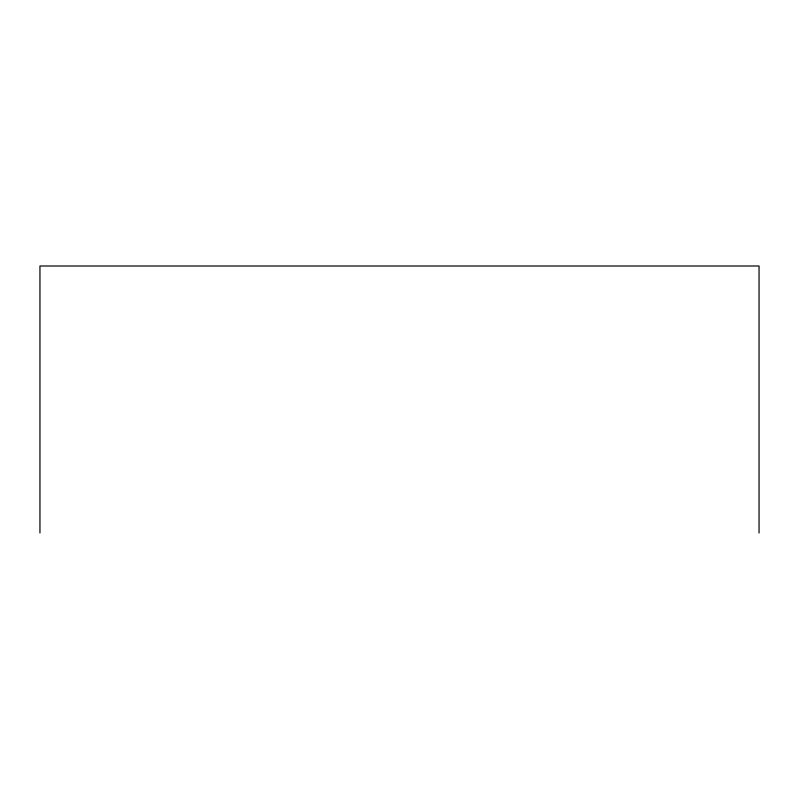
<?xml version="1.0" encoding="UTF-8"?>
<svg xmlns="http://www.w3.org/2000/svg" width="799" height="799" viewBox="0 0 799 799"><rect width="100%" height="100%" fill="white"/><g stroke="black" fill="none" stroke-linecap="round" stroke-linejoin="round"><path stroke-width="1.2" d="M759.05 533.003L759.05 265.997L39.95 265.997L39.95 533.003"/></g></svg>
